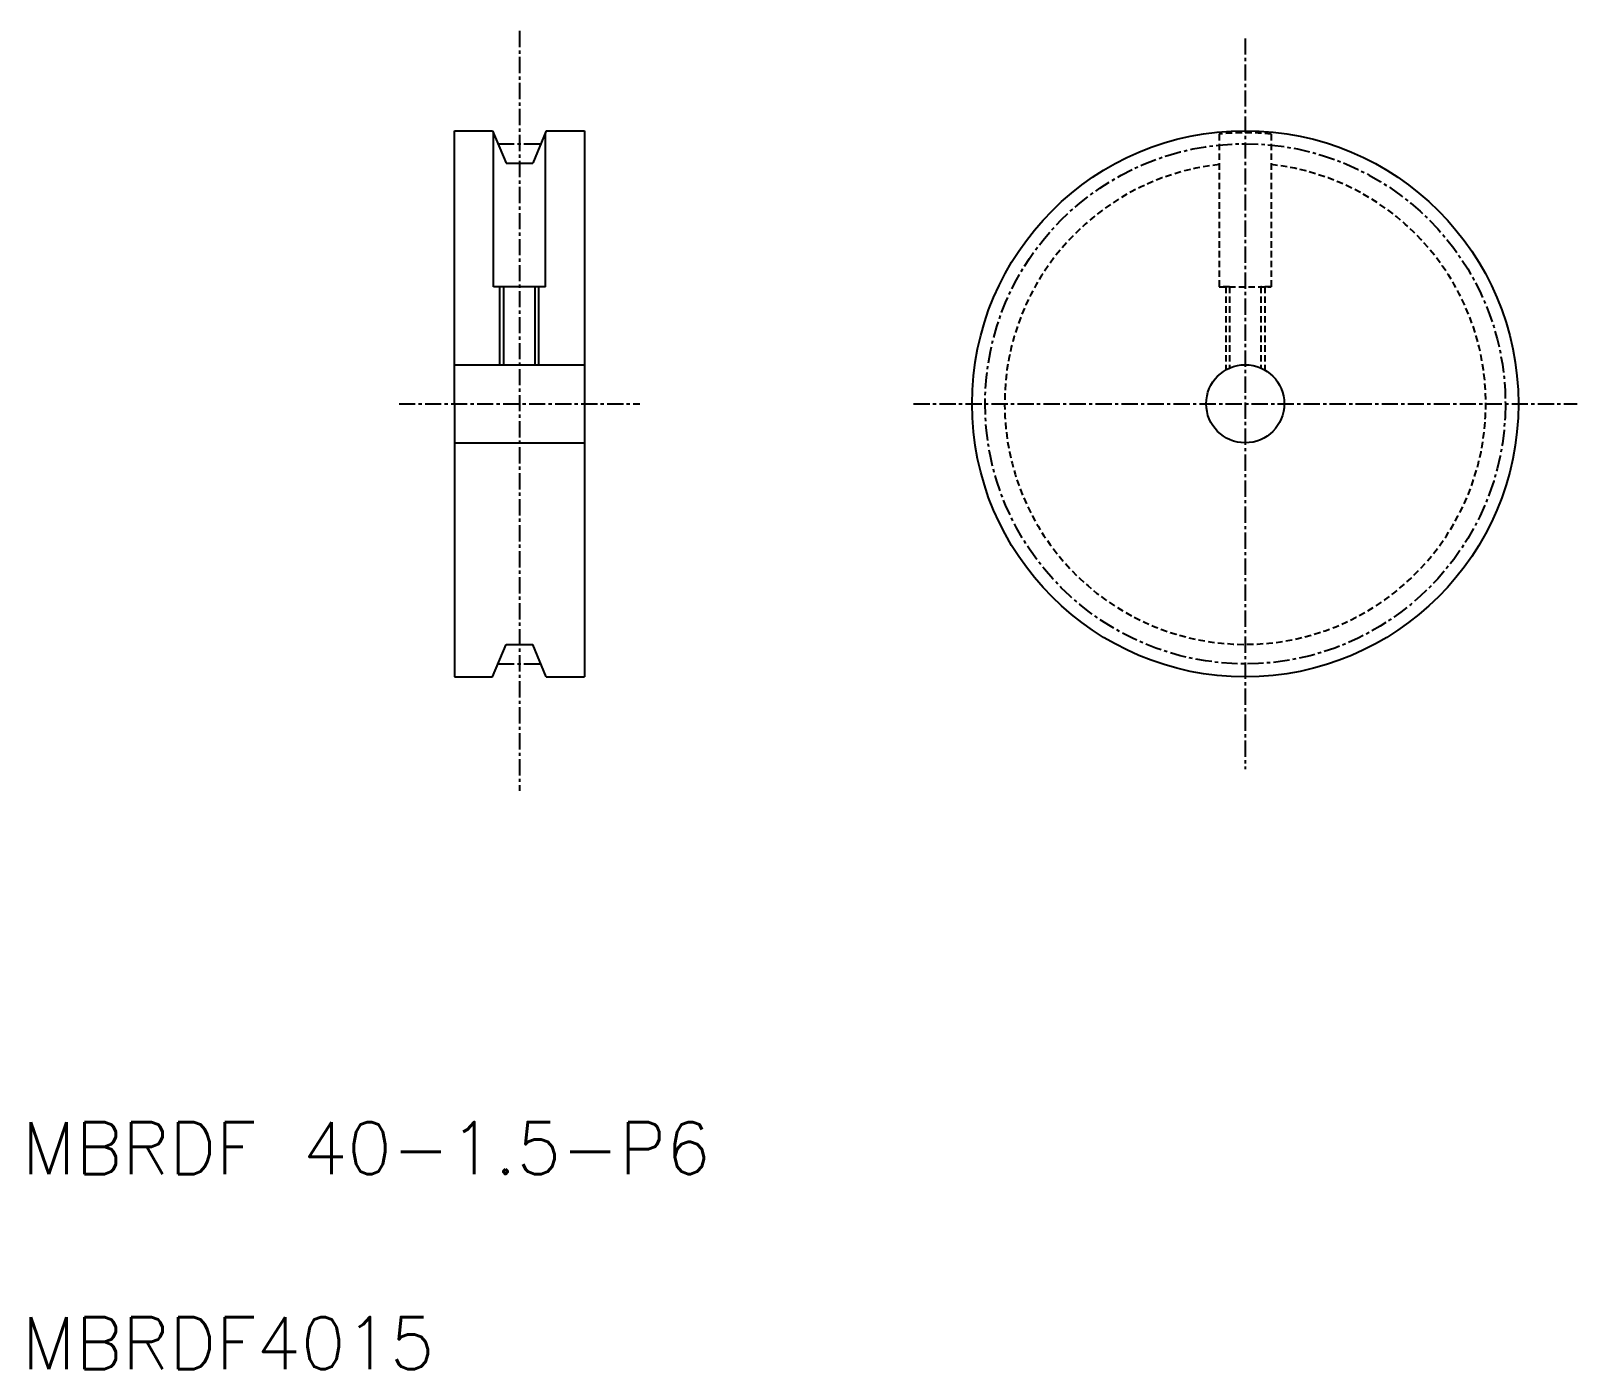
# Model space of a CAD drawing. Extents: x 6 to 125, y 163 to 266.
import ezdxf

# ---------------------------------------------------------------- set-up
doc = ezdxf.new("R2010")
doc.units = 0
doc.linetypes.add('CENTER', pattern=[2, 1.25, -0.25, 0.25, -0.25])
doc.linetypes.add('DASHED', pattern=[0.75, 0.5, -0.25])
doc.layers.get('0').update_dxf_attribs({"linetype": 'CONTINUOUS'})
doc.layers.add('CENTER', color=1, linetype='CENTER')
doc.styles.get("Standard").update_dxf_attribs({"font": 'txt.shx', "bigfont": '@extfont2.shx'})

msp = doc.modelspace()

# ---------------------------------------------------------------- linework, layer by layer
at = {"color": 7, "linetype": 'CONTINUOUS'}
for p, q in [((38.99, 237.09), (38.99, 258.09)), ((38.99, 258.09), (41.93, 258.09)), ((41.93, 258.09), (42.96, 255.59)), ((46.05, 258.09), (45.02, 255.59)), ((46.05, 258.09), (48.99, 258.09)), ((48.99, 258.09), (48.99, 216.09)), ((41.99, 246.09), (41.99, 257.94)), ((45.99, 246.09), (45.99, 257.94)), ((42.96, 255.59), (45.02, 255.59)), ((45.99, 246.09), (41.99, 246.09)), ((42.49, 240.09), (42.49, 246.09)), ((45.49, 240.09), (45.49, 246.09)), ((38.99, 240.09), (48.99, 240.09)), ((38.99, 237.09), (38.99, 216.09)), ((38.99, 234.09), (48.99, 234.09)), ((38.99, 232.59), (38.99, 232.59)), ((38.99, 228.59), (38.99, 228.59)), ((41.93, 216.09), (42.96, 218.59)), ((42.96, 218.59), (45.02, 218.59)), ((46.05, 216.09), (45.02, 218.59)), ((38.99, 216.09), (41.93, 216.09)), ((46.05, 216.09), (48.99, 216.09))]:
    msp.add_line(p, q, dxfattribs=at)
at = {"color": 3, "linetype": 'DASHED'}
for p, q in [((97.79, 257.84), (97.79, 246.09)), ((101.79, 257.84), (101.79, 246.09)), ((97.79, 246.09), (98.29, 246.09)), ((98.59, 246.09), (97.79, 246.09)), ((97.79, 246.09), (101.79, 246.09)), ((98.29, 246.09), (98.29, 239.69)), ((98.59, 246.09), (98.59, 239.84)), ((100.99, 246.09), (100.99, 239.84)), ((101.79, 246.09), (100.99, 246.09)), ((101.29, 246.09), (101.29, 239.69))]:
    msp.add_line(p, q, dxfattribs=at)
at = {"color": 3, "linetype": 'CONTINUOUS'}
for p, q in [((42.79, 240.09), (42.79, 246.09)), ((45.19, 240.09), (45.19, 246.09))]:
    msp.add_line(p, q, dxfattribs=at)
at = {"color": 7, "linetype": 'CONTINUOUS'}
for radius in [21, 3]:
    msp.add_circle((99.79, 237.09), radius, dxfattribs=at)
at = {"color": 3, "linetype": 'DASHED'}
for radius, start, end in [(20.84, 84.4942, 95.5058), (18.5, 96.2063, 83.7937)]:
    msp.add_arc((99.79, 237.09), radius, start, end, dxfattribs=at)
at = {"layer": 'CENTER', "color": 1, "linetype": 'CENTER'}
for p, q in [((43.99, 265.76), (43.99, 207.32)), ((99.79, 265.19), (99.79, 209)), ((42.34, 257.09), (45.64, 257.09)), ((34.73, 237.09), (53.25, 237.09)), ((74.28, 237.09), (125.3, 237.09)), ((42.34, 217.09), (45.64, 217.09))]:
    msp.add_line(p, q, dxfattribs=at)
msp.add_circle((99.79, 237.09), 20, dxfattribs=at)

# ---------------------------------------------------------------- texts
at = {"color": 7, "linetype": 'CONTINUOUS'}
for s, p in [('MBRDF 40-1.5-P6', (5.75, 177.86)), ('MBRDF4015', (5.75, 162.86))]:
    msp.add_text(s, height=4, dxfattribs=at).set_placement(p)

doc.saveas('drawing.dxf')
